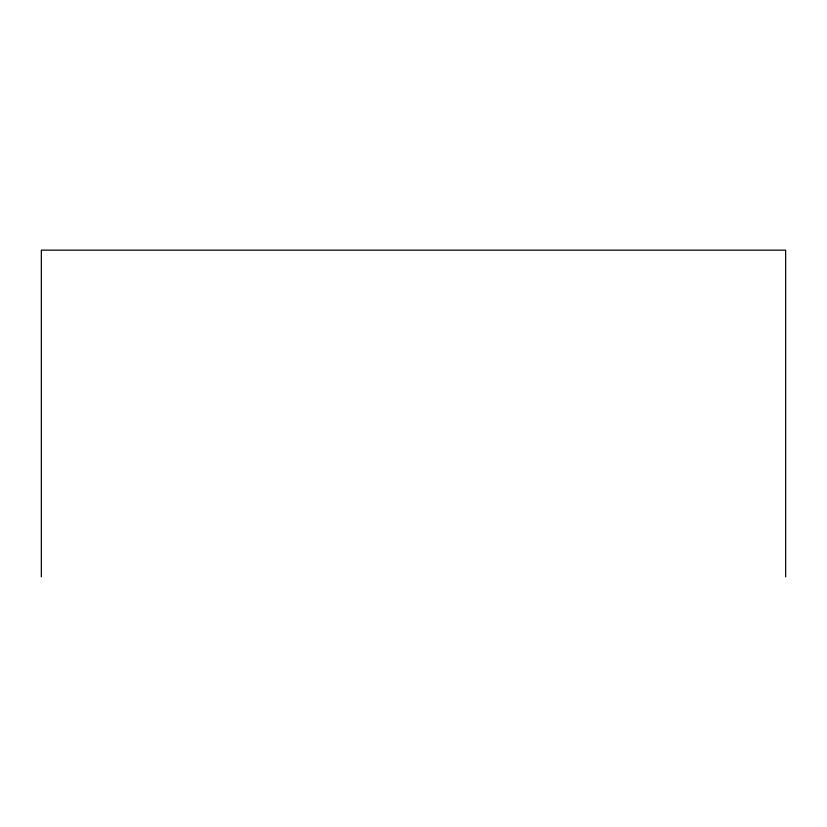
<?xml version="1.0" encoding="UTF-8"?>
<svg xmlns="http://www.w3.org/2000/svg" width="827" height="827" viewBox="0 0 827 827"><rect width="100%" height="100%" fill="white"/><g stroke="black" fill="none" stroke-linecap="round" stroke-linejoin="round"><path stroke-width="1.24" d="M785.65 576.843L785.65 250.157L41.35 250.157L41.35 576.843"/></g></svg>
